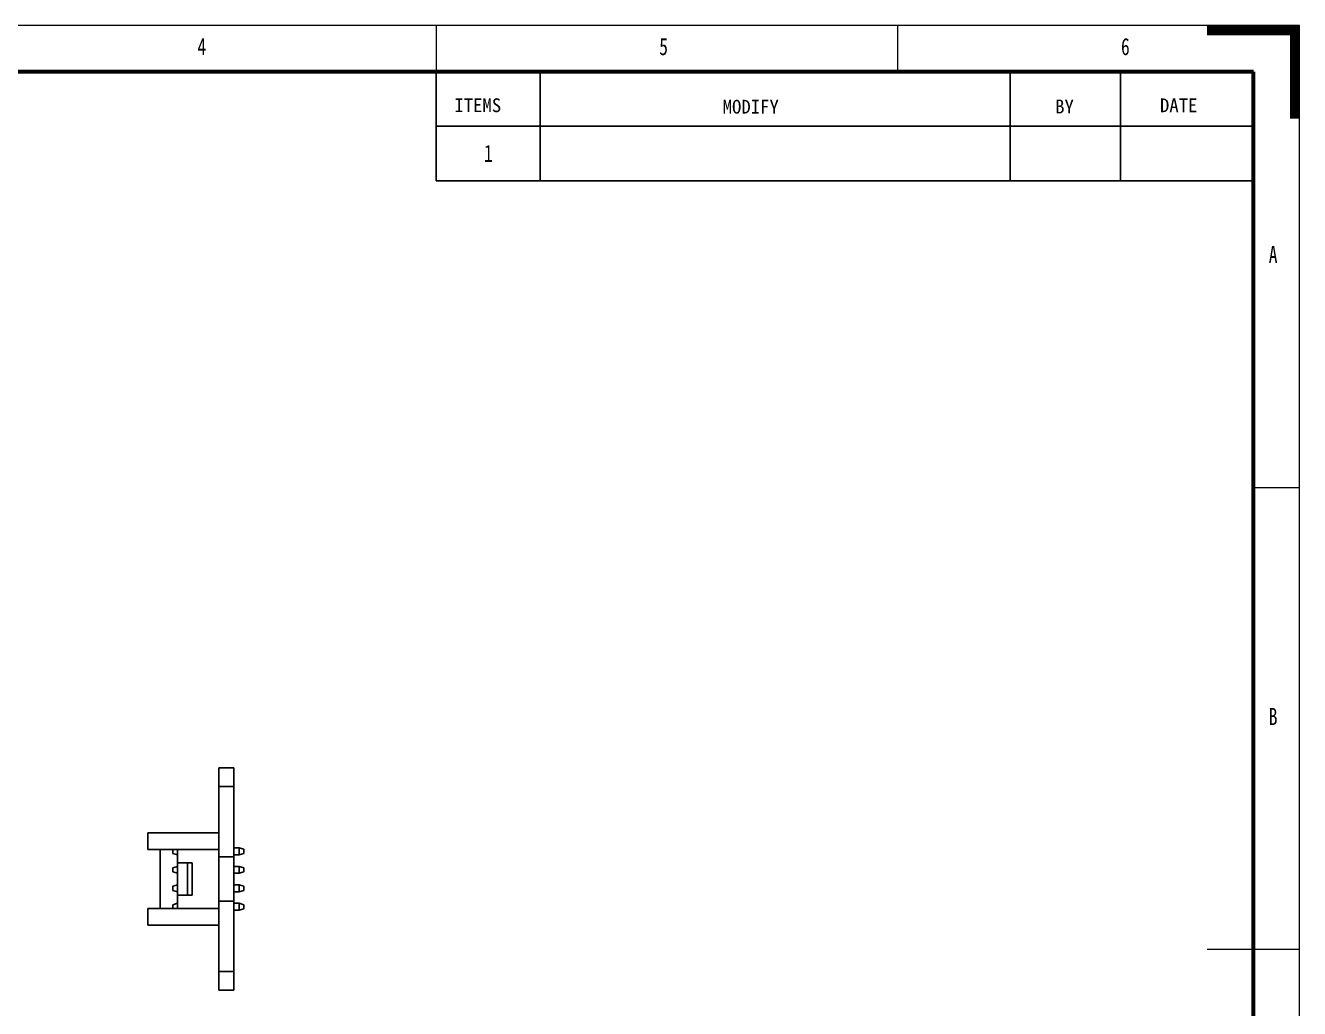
# Model space of a CAD drawing. Header units: millimetres. Extents: x 114 to 401, y 1477 to 1677.
# Drawn here: x 262.7 to 400.7, y 1570.9 to 1677.3 of the extents above; entities that cross this region are included whole.
import ezdxf
from ezdxf.lldxf.tags import DXFTag

# ---------------------------------------------------------------- set-up
doc = ezdxf.new("R2010")
doc.units = ezdxf.units.MM
doc.layers.get('0').update_dxf_attribs({"linetype": 'CONTINUOUS'})
doc.styles.add('SLDTEXTSTYLE0', font='TXT', dxfattribs={"width": 0.75})
tags = doc.linetypes.add('DASHED', pattern=[25.72, 12.86, -12.86]).pattern_tags.tags
tags[6:7] = [DXFTag(74, 4), DXFTag(75, 0), DXFTag(340, '0'), DXFTag(46, 0.0), DXFTag(50, 0.0), DXFTag(44, 0.0), DXFTag(45, 0.0)]
tags[4:5] = [DXFTag(74, 4), DXFTag(75, 0), DXFTag(340, '0'), DXFTag(46, 0.0), DXFTag(50, 0.0), DXFTag(44, 0.0), DXFTag(45, 0.0)]

# ---------------------------------------------------------------- blocks, each defined once
blk = doc.blocks.new('ASSORTED_DRAFT4')
at = {"color": 18, "linetype": 'Continuous'}
for p, q in [((287, 209.98988), (297, 209.98988)), ((287, 209.94755), (297, 209.94755)), ((287, 209.90522), (297, 209.90522)), ((287, 209.86289), (297, 209.86289)), ((287, 209.82056), (297, 209.82056)), ((287, 209.77823), (297, 209.77823)), ((287, 209.7359), (297, 209.7359)), ((287, 209.69357), (297, 209.69357)), ((287, 209.65124), (297, 209.65124)), ((287, 209.60891), (297, 209.60891)), ((287, 209.56658), (297, 209.56658)), ((287, 209.52425), (297, 209.52425)), ((287, 209.48192), (297, 209.48192)), ((287, 209.43959), (297, 209.43959)), ((287, 209.39726), (297, 209.39726)), ((287, 209.35493), (297, 209.35493)), ((287, 209.3126), (297, 209.3126)), ((287, 209.27027), (297, 209.27027)), ((287, 209.22794), (297, 209.22794)), ((287, 209.18561), (297, 209.18561)), ((287, 209.14328), (297, 209.14328)), ((287, 209.10095), (297, 209.10095)), ((287, 209.05862), (297, 209.05862)), ((287, 209.01629), (297, 209.01629)), ((296, 208.97396), (297, 208.97396)), ((296, 208.93163), (297, 208.93163)), ((296, 208.8893), (297, 208.8893)), ((296, 208.84697), (297, 208.84697)), ((296, 208.80464), (297, 208.80464)), ((296, 208.76231), (297, 208.76231)), ((296, 208.71998), (297, 208.71998)), ((296, 208.67765), (297, 208.67765)), ((296, 208.63532), (297, 208.63532)), ((296, 208.59299), (297, 208.59299)), ((296, 208.55066), (297, 208.55066)), ((296, 208.50833), (297, 208.50833)), ((296, 208.466), (297, 208.466)), ((296, 208.42367), (297, 208.42367)), ((296, 208.38134), (297, 208.38134)), ((296, 208.33901), (297, 208.33901)), ((296, 208.29668), (297, 208.29668)), ((296, 208.25435), (297, 208.25435)), ((296, 208.21202), (297, 208.21202)), ((296, 208.16969), (297, 208.16969)), ((296, 208.12736), (297, 208.12736)), ((296, 208.08503), (297, 208.08503)), ((296, 208.0427), (297, 208.0427)), ((296, 208.00037), (297, 208.00037)), ((296, 207.95804), (297, 207.95804)), ((296, 207.91571), (297, 207.91571)), ((296, 207.87338), (297, 207.87338)), ((296, 207.83105), (297, 207.83105)), ((296, 207.78872), (297, 207.78872)), ((296, 207.74639), (297, 207.74639)), ((296, 207.70406), (297, 207.70406)), ((296, 207.66173), (297, 207.66173)), ((296, 207.6194), (297, 207.6194)), ((296, 207.57707), (297, 207.57707)), ((296, 207.53474), (297, 207.53474)), ((296, 207.49241), (297, 207.49241)), ((296, 207.45008), (297, 207.45008)), ((296, 207.40775), (297, 207.40775)), ((296, 207.36542), (297, 207.36542)), ((296, 207.32309), (297, 207.32309)), ((296, 207.28076), (297, 207.28076)), ((296, 207.23843), (297, 207.23843)), ((296, 207.1961), (297, 207.1961)), ((296, 207.15377), (297, 207.15377)), ((296, 207.11144), (297, 207.11144)), ((296, 207.06911), (297, 207.06911)), ((296, 207.02678), (297, 207.02678)), ((296, 206.98445), (297, 206.98445)), ((296, 206.94212), (297, 206.94212)), ((296, 206.89979), (297, 206.89979)), ((296, 206.85746), (297, 206.85746)), ((296, 206.81513), (297, 206.81513)), ((296, 206.7728), (297, 206.7728)), ((296, 206.73047), (297, 206.73047)), ((296, 206.68814), (297, 206.68814)), ((296, 206.64581), (297, 206.64581)), ((296, 206.60348), (297, 206.60348)), ((296, 206.56115), (297, 206.56115)), ((296, 206.51882), (297, 206.51882)), ((296, 206.47649), (297, 206.47649)), ((296, 206.43416), (297, 206.43416)), ((296, 206.39183), (297, 206.39183)), ((296, 206.3495), (297, 206.3495)), ((296, 206.30717), (297, 206.30717)), ((296, 206.26484), (297, 206.26484)), ((296, 206.22251), (297, 206.22251)), ((296, 206.18018), (297, 206.18018)), ((296, 206.13785), (297, 206.13785)), ((296, 206.09552), (297, 206.09552)), ((296, 206.05319), (297, 206.05319)), ((296, 206.01086), (297, 206.01086)), ((296, 205.96853), (297, 205.96853)), ((296, 205.9262), (297, 205.9262)), ((296, 205.88387), (297, 205.88387)), ((296, 205.84154), (297, 205.84154)), ((296, 205.79921), (297, 205.79921)), ((296, 205.75688), (297, 205.75688)), ((296, 205.71455), (297, 205.71455)), ((296, 205.67222), (297, 205.67222)), ((296, 205.62989), (297, 205.62989)), ((296, 205.58756), (297, 205.58756)), ((296, 205.54523), (297, 205.54523)), ((296, 205.5029), (297, 205.5029)), ((296, 205.46057), (297, 205.46057)), ((296, 205.41824), (297, 205.41824)), ((296, 205.37591), (297, 205.37591)), ((296, 205.33358), (297, 205.33358)), ((296, 205.29125), (297, 205.29125)), ((296, 205.24892), (297, 205.24892)), ((296, 205.20659), (297, 205.20659)), ((296, 205.16426), (297, 205.16426)), ((296, 205.12193), (297, 205.12193)), ((296, 205.0796), (297, 205.0796)), ((296, 205.03727), (297, 205.03727)), ((296, 204.99494), (297, 204.99494)), ((296, 204.95261), (297, 204.95261)), ((296, 204.91028), (297, 204.91028)), ((296, 204.86795), (297, 204.86795)), ((296, 204.82562), (297, 204.82562)), ((296, 204.78329), (297, 204.78329)), ((296, 204.74096), (297, 204.74096)), ((296, 204.69863), (297, 204.69863)), ((296, 204.6563), (297, 204.6563)), ((296, 204.61397), (297, 204.61397)), ((296, 204.57164), (297, 204.57164)), ((296, 204.52931), (297, 204.52931)), ((296, 204.48698), (297, 204.48698)), ((296, 204.44465), (297, 204.44465)), ((296, 204.40232), (297, 204.40232)), ((296, 204.35999), (297, 204.35999)), ((296, 204.31766), (297, 204.31766)), ((296, 204.27533), (297, 204.27533)), ((296, 204.233), (297, 204.233)), ((296, 204.19067), (297, 204.19067)), ((296, 204.14834), (297, 204.14834)), ((296, 204.10601), (297, 204.10601)), ((296, 204.06368), (297, 204.06368)), ((296, 204.02135), (297, 204.02135)), ((296, 203.97902), (297, 203.97902)), ((296, 203.93669), (297, 203.93669)), ((296, 203.89436), (297, 203.89436)), ((296, 203.85203), (297, 203.85203)), ((296, 203.8097), (297, 203.8097)), ((296, 203.76737), (297, 203.76737)), ((296, 203.72504), (297, 203.72504)), ((296, 203.68271), (297, 203.68271)), ((296, 203.64038), (297, 203.64038)), ((296, 203.59805), (297, 203.59805)), ((296, 203.55572), (297, 203.55572)), ((296, 203.51339), (297, 203.51339)), ((296, 203.47106), (297, 203.47106)), ((296, 203.42873), (297, 203.42873)), ((296, 203.3864), (297, 203.3864)), ((296, 203.34407), (297, 203.34407)), ((296, 203.30174), (297, 203.30174)), ((296, 203.25941), (297, 203.25941)), ((296, 203.21708), (297, 203.21708)), ((296, 203.17475), (297, 203.17475)), ((296, 203.13242), (297, 203.13242)), ((296, 203.09009), (297, 203.09009)), ((296, 203.04776), (297, 203.04776)), ((296, 203.00543), (297, 203.00543)), ((296, 202.9631), (297, 202.9631)), ((296, 202.92077), (297, 202.92077)), ((296, 202.87844), (297, 202.87844)), ((296, 202.83611), (297, 202.83611)), ((296, 202.79378), (297, 202.79378)), ((296, 202.75145), (297, 202.75145)), ((296, 202.70912), (297, 202.70912)), ((296, 202.66679), (297, 202.66679)), ((296, 202.62446), (297, 202.62446)), ((296, 202.58213), (297, 202.58213)), ((296, 202.5398), (297, 202.5398)), ((296, 202.49747), (297, 202.49747)), ((296, 202.45514), (297, 202.45514)), ((296, 202.41281), (297, 202.41281)), ((296, 202.37048), (297, 202.37048)), ((296, 202.32815), (297, 202.32815)), ((296, 202.28582), (297, 202.28582)), ((296, 202.24349), (297, 202.24349)), ((296, 202.20116), (297, 202.20116)), ((296, 202.15883), (297, 202.15883)), ((296, 202.1165), (297, 202.1165)), ((296, 202.07417), (297, 202.07417)), ((296, 202.03184), (297, 202.03184)), ((296, 201.98951), (297, 201.98951)), ((296, 201.94718), (297, 201.94718)), ((296, 201.90485), (297, 201.90485)), ((296, 201.86252), (297, 201.86252)), ((296, 201.82019), (297, 201.82019)), ((296, 201.77786), (297, 201.77786)), ((296, 201.73553), (297, 201.73553)), ((296, 201.6932), (297, 201.6932)), ((296, 201.65087), (297, 201.65087)), ((296, 201.60854), (297, 201.60854)), ((296, 201.56621), (297, 201.56621)), ((296, 201.52388), (297, 201.52388)), ((296, 201.48155), (297, 201.48155)), ((296, 201.43922), (297, 201.43922)), ((296, 201.39689), (297, 201.39689)), ((296, 201.35456), (297, 201.35456)), ((296, 201.31223), (297, 201.31223)), ((296, 201.2699), (297, 201.2699)), ((296, 201.22757), (297, 201.22757)), ((296, 201.18524), (297, 201.18524)), ((296, 201.14291), (297, 201.14291)), ((296, 201.10058), (297, 201.10058)), ((296, 201.05825), (297, 201.05825)), ((296, 201.01592), (297, 201.01592)), ((296, 200.97359), (297, 200.97359)), ((296, 200.93126), (297, 200.93126)), ((296, 200.88893), (297, 200.88893)), ((296, 200.8466), (297, 200.8466)), ((296, 200.80427), (297, 200.80427)), ((296, 200.76194), (297, 200.76194)), ((296, 200.71961), (297, 200.71961)), ((296, 200.67728), (297, 200.67728)), ((296, 200.63495), (297, 200.63495)), ((296, 200.59262), (297, 200.59262)), ((296, 200.55029), (297, 200.55029)), ((296, 200.50796), (297, 200.50796)), ((296, 200.46563), (297, 200.46563)), ((296, 200.4233), (297, 200.4233)), ((296, 200.38097), (297, 200.38097)), ((296, 200.33864), (297, 200.33864)), ((296, 200.29631), (297, 200.29631)), ((296, 200.25398), (297, 200.25398)), ((296, 200.21165), (297, 200.21165)), ((296, 200.16932), (297, 200.16932)), ((296, 200.12699), (297, 200.12699)), ((296, 200.08466), (297, 200.08466)), ((296, 200.04233), (297, 200.04233)), ((296, 200), (297, 200))]:
    blk.add_line(p, q, dxfattribs=at)

msp = doc.modelspace()

# ---------------------------------------------------------------- linework, layer by layer
at = {"color": 18, "linetype": 'DASHED', "lineweight": 5, "ltscale": 1.75}
for p, q in [((400.66, 1677.26), (113.66, 1677.26)), ((400.66, 1477.26), (400.66, 1677.26)), ((400.66, 1577.26), (390.66, 1577.26))]:
    msp.add_line(p, q, dxfattribs=at)
at = {"color": 7, "linetype": 'Continuous', "lineweight": 0}
for p, q in [((307.16, 1677.26), (307.16, 1672.26)), ((357.16, 1672.26), (357.16, 1677.26)), ((395.66, 1627.26), (400.66, 1627.26))]:
    msp.add_line(p, q, dxfattribs=at)
at = {"color": 7, "linetype": 'Continuous', "lineweight": 60}
for p, q in [((395.66, 1672.26), (118.66, 1672.26)), ((395.66, 1482.26), (395.66, 1672.26))]:
    msp.add_line(p, q, dxfattribs=at)
at = {"color": 7}
for p, q in [((307.16, 1660.46), (307.16, 1672.26)), ((318.45, 1672.1), (318.45, 1660.46)), ((369.32, 1672.1), (369.32, 1660.46)), ((381.28, 1672.26), (381.28, 1660.46)), ((307.16, 1666.36), (395.66, 1666.36)), ((307.16, 1660.46), (395.66, 1660.46))]:
    msp.add_line(p, q, dxfattribs=at)
for p, q in [((285.26, 1594.9), (283.66, 1594.9)), ((275.96, 1589.9), (283.66, 1589.9)), ((275.96, 1588.1), (275.96, 1589.9)), ((275.96, 1588.1), (283.66, 1588.1)), ((277.31, 1588.1), (277.31, 1581.7)), ((278.66, 1588.02), (278.66, 1588.1)), ((278.66, 1587.9), (278.66, 1588.02)), ((278.66, 1587.74), (278.66, 1587.9)), ((279.16, 1586.65), (279.16, 1588.1)), ((285.86, 1588.27), (285.26, 1588.27)), ((286.36, 1588.12), (285.86, 1588.27)), ((285.86, 1588.16), (285.86, 1588.27)), ((285.86, 1587.9), (285.86, 1588.16)), ((285.86, 1587.63), (285.86, 1587.9)), ((286.36, 1588.12), (286.36, 1588.01)), ((286.36, 1588.01), (286.36, 1587.79)), ((278.66, 1587.67), (278.66, 1587.74)), ((278.66, 1587.67), (279.16, 1587.52)), ((279.16, 1586.65), (279.16, 1583.15)), ((279.16, 1586.65), (280.26, 1586.65)), ((280.26, 1586.65), (280.26, 1583.15)), ((280.76, 1586.65), (280.26, 1586.65)), ((280.76, 1586.65), (280.76, 1583.15)), ((283.66, 1587.3), (285.26, 1587.3)), ((285.26, 1587.52), (285.86, 1587.52)), ((285.86, 1587.52), (286.36, 1587.67)), ((285.86, 1587.52), (285.86, 1587.63)), ((286.36, 1587.79), (286.36, 1587.67)), ((279.16, 1586.27), (278.66, 1586.12)), ((278.66, 1586.06), (278.66, 1586.12)), ((278.66, 1585.9), (278.66, 1586.06)), ((278.66, 1585.74), (278.66, 1585.9)), ((278.66, 1585.67), (278.66, 1585.74)), ((278.66, 1585.67), (279.16, 1585.52)), ((285.86, 1586.27), (285.26, 1586.27)), ((285.26, 1585.52), (285.86, 1585.52)), ((286.36, 1586.12), (285.86, 1586.27)), ((285.86, 1586.16), (285.86, 1586.27)), ((285.86, 1585.9), (285.86, 1586.16)), ((285.86, 1585.63), (285.86, 1585.9)), ((285.86, 1585.52), (286.36, 1585.67)), ((285.86, 1585.52), (285.86, 1585.63)), ((286.36, 1586.12), (286.36, 1586.01)), ((286.36, 1586.01), (286.36, 1585.79)), ((286.36, 1585.79), (286.36, 1585.67)), ((279.16, 1584.27), (278.66, 1584.12)), ((278.66, 1584.06), (278.66, 1584.12)), ((278.66, 1583.9), (278.66, 1584.06)), ((278.66, 1583.74), (278.66, 1583.9)), ((278.66, 1583.67), (278.66, 1583.74)), ((278.66, 1583.67), (279.16, 1583.52)), ((285.86, 1584.27), (285.26, 1584.27)), ((286.36, 1584.12), (285.86, 1584.27)), ((285.86, 1584.16), (285.86, 1584.27)), ((285.86, 1583.9), (285.86, 1584.16)), ((285.86, 1583.63), (285.86, 1583.9)), ((285.86, 1583.52), (286.36, 1583.67)), ((286.36, 1584.12), (286.36, 1584.01)), ((286.36, 1584.01), (286.36, 1583.79)), ((286.36, 1583.79), (286.36, 1583.67)), ((279.16, 1581.7), (279.16, 1583.15)), ((280.26, 1583.15), (279.16, 1583.15)), ((280.76, 1583.15), (280.26, 1583.15)), ((283.66, 1582.5), (285.26, 1582.5)), ((285.26, 1583.52), (285.86, 1583.52)), ((285.86, 1583.52), (285.86, 1583.63)), ((275.96, 1579.9), (275.96, 1581.7)), ((275.96, 1581.7), (283.66, 1581.7)), ((279.16, 1582.27), (278.66, 1582.12)), ((278.66, 1582.06), (278.66, 1582.12)), ((278.66, 1581.9), (278.66, 1582.06)), ((278.66, 1581.78), (278.66, 1581.9)), ((278.66, 1581.7), (278.66, 1581.78)), ((285.86, 1582.27), (285.26, 1582.27)), ((285.26, 1581.52), (285.86, 1581.52)), ((286.36, 1582.12), (285.86, 1582.27)), ((285.86, 1582.16), (285.86, 1582.27)), ((285.86, 1581.9), (285.86, 1582.16)), ((285.86, 1581.63), (285.86, 1581.9)), ((285.86, 1581.52), (286.36, 1581.67)), ((285.86, 1581.52), (285.86, 1581.63)), ((286.36, 1582.12), (286.36, 1582.01)), ((286.36, 1582.01), (286.36, 1581.79)), ((286.36, 1581.79), (286.36, 1581.67)), ((275.96, 1579.9), (283.66, 1579.9)), ((285.26, 1574.9), (283.66, 1574.9))]:
    msp.add_line(p, q)
msp.add_lwpolyline([(283.66, 1596.92), (285.26, 1596.92), (285.26, 1572.89), (283.66, 1572.89)], close=True)

# ---------------------------------------------------------------- block references
at = {"color": 18, "linetype": 'Continuous', "lineweight": -3}
msp.add_blockref('ASSORTED_DRAFT4', (103.66, 1467.26), dxfattribs=at)

# ---------------------------------------------------------------- texts
at = {"color": 3}
for s, p in [('ITEMS', (309.15, 1667.89)), ('MODIFY', (338.2, 1667.73)), ('BY', (374.2, 1667.75)), ('DATE', (385.55, 1667.88))]:
    msp.add_text(s, height=1.49, dxfattribs=at).set_placement(p)
at = {"color": 7, "linetype": 'Continuous', "lineweight": 0, "char_height": 1.85, "attachment_point": 1, "style": 'SLDTEXTSTYLE0'}
for s, insert in [('4', (281.33, 1675.91)), ('5', (331.33, 1675.91)), ('6', (381.33, 1675.91)), ('A', (397.33, 1653.41)), ('B', (397.33, 1603.41))]:
    msp.add_mtext(s, dxfattribs=dict(at, insert=insert))
at = {"color": 3, "linetype": 'Continuous', "lineweight": 0, "insert": (312.36, 1664.36), "char_height": 1.85, "attachment_point": 1, "style": 'SLDTEXTSTYLE0'}
msp.add_mtext('1', dxfattribs=at)

doc.saveas('drawing.dxf')
